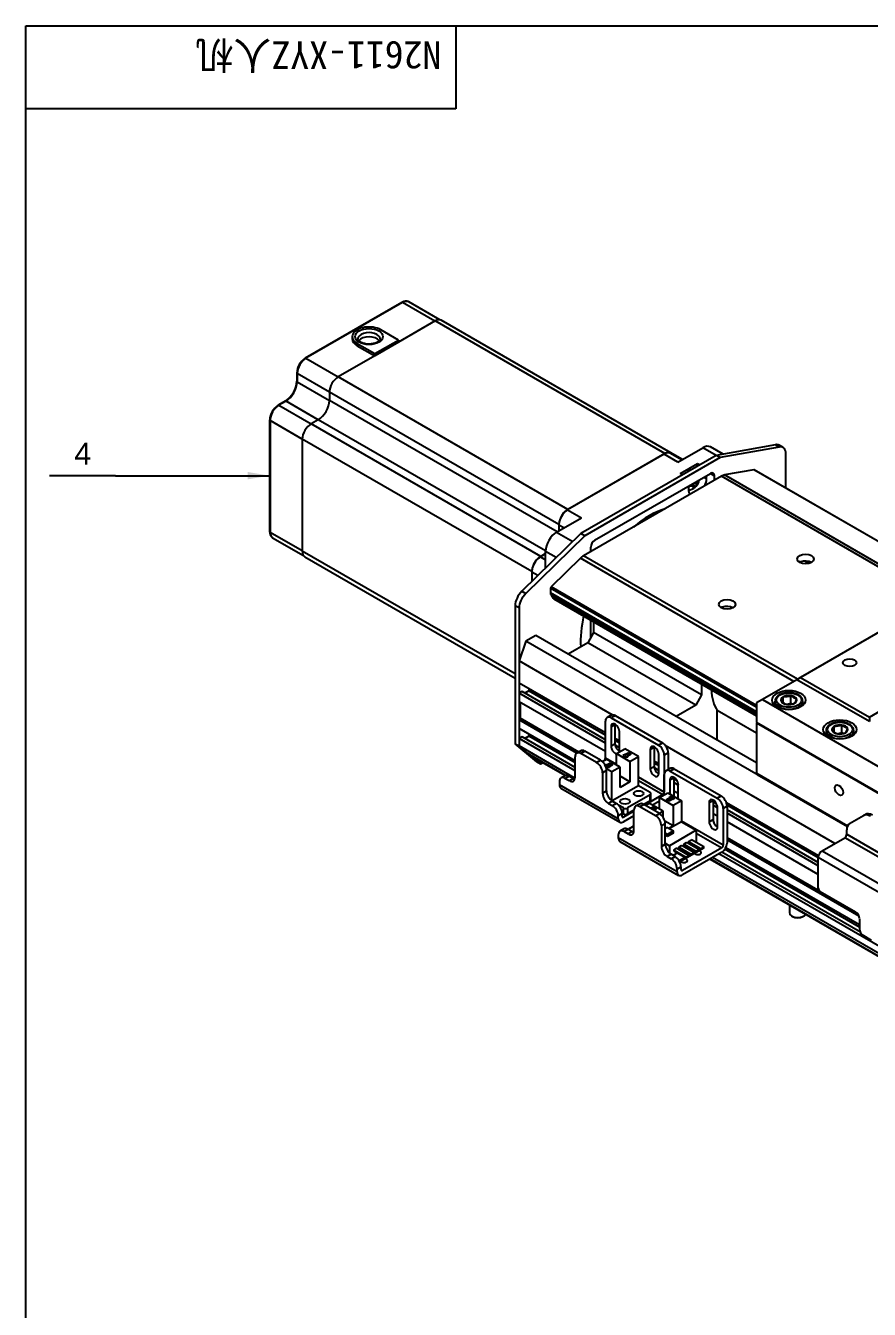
# Model space of a CAD drawing. Header units: millimetres. Extents: x 25 to 415, y 5 to 292.
# Drawn here: x 25 to 146.6, y 106.9 to 292 of the extents above; entities that cross this region are included whole.
import ezdxf
from ezdxf.enums import TextEntityAlignment as Align

# ---------------------------------------------------------------- set-up
doc = ezdxf.new("R2010")
doc.units = ezdxf.units.MM
for name, color, linetype in [('2212-内六角圆柱头螺钉-GB', 7, 'Continuous'), ('2213-步进电机LS86A12', 7, 'Continuous'), ('2221-丝杆安装板', 7, 'Continuous'), ('674', 7, 'Continuous'), ('Default', 7, 'Continuous'), ('DG100_DG135_G100', 7, 'Continuous'), ('DG100_DG135光电开关安', 7, 'Continuous'), ('G135上盖250', 7, 'Continuous'), ('G135后盖', 7, 'Continuous'), ('G135固定座', 7, 'Continuous'), ('G135底座250', 7, 'Continuous'), ('G135移动座', 7, 'Continuous'), ('图框', 7, 'Continuous')]:
    doc.layers.add(name, color=color, linetype=linetype)
doc.styles.add('SEACAD_Arial', font='arial.ttf')

msp = doc.modelspace()

# ---------------------------------------------------------------- hatches: boundary and pattern name
at = {"layer": 'Default', "linetype": 'Continuous'}
msp.add_hatch(color=7, dxfattribs=at).paths.add_polyline_path([(57, 226.59), (60.17, 227.12), (57, 227.65)])

# ---------------------------------------------------------------- linework, layer by layer
at = {"layer": '2212-内六角圆柱头螺钉-GB', "color": 7, "linetype": 'Continuous'}
for p, q in [((133.02, 194.61), (133.02, 194.01)), ((134.21, 194.4), (134.21, 195.24)), ((135.32, 194.35), (135.32, 195.42)), ((137.02, 194.01), (137.02, 194.61)), ((141.56, 190.16), (141.56, 191)), ((142.67, 190.1), (142.67, 191.17)), ((140.38, 190.36), (140.38, 189.76)), ((144.38, 189.76), (144.38, 190.36)), ((135.09, 165.25), (135.09, 164.12)), ((135.45, 163.63), (135.56, 163.57)), ((137.03, 163.57), (137.14, 163.63))]:
    msp.add_line(p, q, dxfattribs=at)
for centre, radius, start, end in [((133.75, 194.65), 0.717, 154.1387, 177.057), ((130.09, 196.76), 4.39, 330.4666, 339.7412), ((136.2, 197.63), 3.8, 232.875, 247.125), ((134.04, 200.02), 4.78, 272.0094, 285.5786), ((134.43, 196.41), 2.25, 274.7459, 293.3395), ((137.61, 198.45), 3.8, 232.875, 247.125), ((136.61, 195.64), 1.83, 225.0669, 231.5968), ((132.01, 196.47), 4.4, 330.4777, 339.7301), ((134.56, 198.9), 4.78, 272.0094, 285.5786), ((141.1, 190.4), 0.717, 154.1387, 177.057), ((137.44, 192.52), 4.39, 330.4666, 339.7412), ((141.39, 195.77), 4.78, 272.0094, 285.5786), ((144.97, 194.2), 3.8, 232.875, 247.125), ((139.36, 192.22), 4.4, 330.4777, 339.7301), ((143.55, 193.38), 3.8, 232.875, 247.125), ((141.78, 192.16), 2.25, 274.7459, 293.3395), ((141.91, 194.66), 4.78, 272.0094, 285.5786), ((143.97, 191.4), 1.83, 225.0669, 231.5968)]:
    msp.add_arc(centre, radius, start, end, dxfattribs=at)
for centre, major_axis, start_param, end_param in [((135.02, 194.61), (2, 0), 3.085543, 3.141593), ((135.02, 194.61), (2, 0), 3.141593, 6.283185), ((135.02, 194.77), (1.15, 0), 2.356194, 3.403392), ((135.02, 194.77), (-1.15, 0), 0.261799, 1.308997), ((135.02, 194.77), (1.15, 0), 1.308997, 2.356194), ((135.02, 194.77), (1.15, 0), 0.261799, 1.308997), ((135.02, 194.77), (-1.15, 0), 2.356194, 3.403392), ((135.02, 194.61), (2, 0), 0, 0.043116), ((135.02, 194.77), (-1.15, 0), 1.308997, 2.356194), ((142.38, 190.53), (1.15, 0), 2.356194, 3.403392), ((142.38, 190.53), (1.15, 0), 1.308997, 2.356194), ((142.38, 190.53), (1.15, 0), 0.261799, 1.308997), ((142.38, 190.53), (-1.15, 0), 2.356194, 3.403392), ((142.38, 190.36), (2, 0), 3.085543, 3.141593), ((142.38, 190.36), (2, 0), 3.141593, 6.283185), ((142.38, 190.53), (-1.15, 0), 0.261799, 1.308997), ((142.38, 190.53), (-1.15, 0), 1.308997, 2.356194), ((142.38, 190.36), (2, 0), 0, 0.043116), ((136.29, 164.12), (-1.2, 0), 0, 2.817206), ((136.29, 163.99), (1.04, 0), 3.926991, 5.497787)]:
    msp.add_ellipse(centre, major_axis=major_axis, ratio=0.57735, start_param=start_param, end_param=end_param, dxfattribs=at)
for centre in [(135.02, 194.77), (142.38, 190.53)]:
    msp.add_ellipse(centre, major_axis=(-1.8, 0), ratio=0.57735, dxfattribs=at)
for points in [[(137.01, 194.67), (137.01, 194.71), (137, 194.82), (136.93, 194.99), (136.81, 195.18), (136.65, 195.35), (136.43, 195.5), (136.18, 195.63), (135.9, 195.73), (135.59, 195.8), (135.27, 195.84), (134.94, 195.85), (134.61, 195.83), (134.3, 195.77), (134, 195.68), (133.73, 195.57), (133.49, 195.42), (133.29, 195.25), (133.17, 195.09), (133.12, 195), (133.1, 194.96)], [(144.37, 190.42), (144.36, 190.47), (144.36, 190.57), (144.29, 190.75), (144.17, 190.93), (144, 191.1), (143.79, 191.26), (143.53, 191.38), (143.25, 191.49), (142.94, 191.56), (142.62, 191.6), (142.29, 191.61), (141.96, 191.58), (141.65, 191.53), (141.35, 191.44), (141.08, 191.32), (140.84, 191.18), (140.65, 191.01), (140.52, 190.84), (140.47, 190.75), (140.46, 190.72)]]:
    msp.add_open_spline(points, degree=3, knots=[0, 0, 0, 0, 0.032832, 0.087314, 0.142576, 0.199527, 0.258065, 0.317473, 0.377051, 0.4365, 0.495806, 0.555036, 0.614282, 0.673622, 0.733155, 0.792983, 0.85317, 0.913631, 0.973729, 1, 1, 1, 1], dxfattribs=at)
at = {"layer": '2213-步进电机LS86A12', "color": 7, "linetype": 'Continuous'}
for p, q in [((79.23, 252.09), (65.31, 244.06)), ((79.33, 252.08), (65.41, 244.05)), ((83.98, 249.4), (79.33, 252.08)), ((84.69, 249.59), (80.23, 252.17)), ((78.74, 246.68), (76.19, 248.15)), ((84.03, 249.43), (78.74, 246.37)), ((117.12, 230.32), (84.03, 249.43)), ((118.02, 230.41), (84.92, 249.52)), ((72.09, 247.17), (72.09, 246.84)), ((72.8, 246.19), (72.8, 245.86)), ((72.8, 246.19), (75.34, 244.72)), ((75.34, 244.72), (78.74, 246.68)), ((78.74, 246.37), (75.34, 244.41)), ((78.74, 246.68), (78.74, 246.37)), ((75.34, 244.41), (70.05, 241.36)), ((72.8, 245.86), (75.32, 244.4)), ((75.34, 244.72), (75.34, 244.41)), ((65.41, 244.05), (70.06, 241.37)), ((64.08, 241.92), (64.08, 240.74)), ((68.78, 239.16), (64.14, 241.84)), ((64.14, 241.84), (64.14, 240.66)), ((64.14, 240.66), (68.78, 237.98)), ((103.15, 222.25), (70.05, 241.36)), ((68.78, 239.16), (68.78, 237.98)), ((101.86, 220.06), (68.78, 239.16)), ((62.43, 237.88), (61.4, 237.28)), ((62.53, 237.87), (61.5, 237.27)), ((61.5, 237.27), (66.15, 234.59)), ((67.17, 235.19), (62.53, 237.87)), ((101.61, 219.03), (68.78, 237.98)), ((60.17, 235.15), (60.17, 219.08)), ((64.88, 232.39), (60.23, 235.07)), ((60.23, 235.07), (60.23, 219)), ((67.17, 235.19), (66.15, 234.6)), ((99.93, 216.28), (67.17, 235.19)), ((99.24, 215.49), (66.15, 234.6)), ((64.88, 232.4), (64.88, 216.26)), ((97.95, 213.3), (64.88, 232.4)), ((117.05, 230.23), (103.13, 222.19)), ((117.12, 230.32), (103.15, 222.25)), ((119.03, 229.09), (117.05, 230.23)), ((119.56, 229.39), (117.95, 230.32)), ((119.67, 229.46), (118.02, 230.41)), ((119.03, 229.09), (122.6, 231.15)), ((124.53, 230.03), (122.6, 231.15)), ((125.54, 230.22), (123.74, 231.26)), ((119.35, 227.42), (121.87, 228.88)), ((121.87, 228.49), (121.87, 228.88)), ((121.87, 228.88), (122.21, 228.69)), ((119.67, 227.22), (119.35, 227.42)), ((121.29, 225.73), (121.03, 225.88)), ((121.35, 225.73), (121.06, 225.9)), ((121.12, 225.94), (121.23, 225.81)), ((121.74, 225.9), (121.39, 226.1)), ((121.56, 226.19), (121.82, 226.04)), ((122.04, 226.47), (122.09, 226.46)), ((122.77, 226.89), (123.14, 226.69)), ((123.14, 226.69), (123.14, 227.1)), ((120.54, 225.6), (120.54, 225.18)), ((121.36, 225.64), (121.51, 225.46)), ((103.13, 222.19), (105.11, 221.05)), ((101.54, 218.99), (105.11, 221.05)), ((60.23, 219), (64.88, 216.32)), ((101.54, 218.99), (103.88, 217.64)), ((102.57, 219.58), (101.86, 219.99)), ((101.86, 219.99), (101.86, 219.17)), ((60.6, 218.18), (65.07, 215.6)), ((95.57, 198.54), (64.88, 216.26)), ((65.25, 215.44), (95.57, 197.94)), ((99.93, 215.83), (99.22, 215.42)), ((99.22, 215.42), (99.93, 215.01)), ((99.93, 215.89), (99.24, 215.49)), ((101.48, 215.3), (99.93, 216.2)), ((99.93, 213.79), (99.93, 216.2)), ((98.82, 212.71), (97.95, 213.22)), ((97.95, 213.22), (97.95, 211.86))]:
    msp.add_line(p, q, dxfattribs=at)
for centre, radius, start, end in [((66.77, 241.79), 2.69, 122.7871, 177.2129), ((60.42, 240.95), 3.67, 303.2414, 356.7586), ((62.86, 235.02), 2.69, 122.7871, 177.2129), ((120.32, 226.81), 1.8, 285.5596, 350.1291), ((122.05, 225.82), 0.32, 134.6206, 165.3794)]:
    msp.add_arc(centre, radius, start, end, dxfattribs=at)
for centre, major_axis, ratio, start_param, end_param in [((79.33, 251.92), (0.1, -0.173), 0.57735, 2.356194, 3.141593), ((79.33, 250.61), (-0.9, -1.56), 0.57735, 3.141593, 3.926991), ((74.49, 247.17), (2.4, 0), 0.57735, 0.785398, 3.926991), ((84.03, 247.96), (-0.9, -1.56), 0.57735, 3.141593, 3.926991), ((74.49, 246.84), (2.4, 0), 0.57735, 3.141593, 3.926991), ((74.49, 246.84), (-1.6, 0), 0.57735, 3.134273, 6.280833), ((74.49, 246.21), (-1.6, 0), 0.57735, 3.536745, 5.880424), ((65.41, 242.58), (0.9, 1.56), 0.57735, 0.785398, 2.356194), ((65.41, 243.88), (0.1, -0.173), 0.57735, 2.356194, 3.141409), ((62.53, 239.73), (1.14, 1.97), 0.57735, 3.926991, 5.497787), ((64.28, 241.92), (0.2, 0), 0.57735, 3.141782, 3.926991), ((64.28, 240.74), (0.2, 0), 0.57735, 3.141175, 3.926991), ((70.05, 239.89), (0.9, 1.56), 0.57735, 0.785398, 2.356194), ((61.5, 235.8), (0.9, 1.56), 0.57735, 0.785398, 2.356194), ((61.5, 237.11), (0.1, -0.173), 0.57735, 2.356194, 3.141409), ((62.53, 237.7), (0.1, -0.173), 0.57735, 2.356194, 3.144156), ((67.17, 237.05), (1.14, 1.97), 0.57735, 3.926991, 5.497787), ((60.37, 235.15), (0.2, 0), 0.57735, 3.141782, 3.926991), ((66.15, 233.13), (0.9, 1.56), 0.57735, 0.785398, 2.356194), ((122.6, 229.29), (-1.14, -1.97), 0.57735, 3.141593, 3.926991), ((117.05, 228.76), (-0.9, -1.56), 0.57735, 3.141593, 3.926991), ((117.12, 228.86), (-0.9, -1.56), 0.57735, 2.78331, 3.926991), ((120.61, 226.65), (0.75, 1.3), 0.57735, 0.362941, 1.207855), ((120.51, 226.92), (0.89, -1.54), 0.57735, 0.134665, 0.570397), ((120.32, 226.6), (1.78, 0), 0.57735, 5.712788, 6.148521), ((120.38, 226.94), (1.62, -0.75), 0.788675, 0.204765, 0.233644), ((121.84, 225.94), (0.92, 1.6), 0.57735, 4.863299, 5.497787), ((121.84, 225.94), (0.92, 1.6), 0.57735, 2.356194, 2.990682), ((121.07, 226.38), (-0.73, -1.27), 0.57735, 0.252029, 0.311318), ((120.32, 226.6), (1.78, 0), 0.57735, 4.847054, 5.282786), ((120.11, 226.78), (0.27, -1.76), 0.211325, 0.792768, 0.821646), ((121.07, 226.38), (-0.73, -1.27), 0.57735, 0.311318, 0.532098), ((120.14, 226.7), (0.89, -1.54), 0.57735, 0.134665, 0.570397), ((120.24, 226.7), (1.46, -1.03), 0.788675, 5.786192, 6.07842), ((103.15, 220.79), (0.9, 1.56), 0.57735, 0.785398, 2.085404), ((103.13, 220.72), (-0.9, -1.56), 0.57735, 3.926991, 5.186948), ((114.9, 209.42), (-7.3, -12.64), 0.57735, 3.703263, 4.150719), ((103.13, 220.72), (-0.9, -1.56), 0.57735, 5.186948, 5.497787), ((60.37, 219.08), (0.2, 0), 0.57735, 3.141593, 3.926991), ((61.5, 219.74), (0.9, 1.56), 0.57735, 2.356194, 3.114856), ((101.54, 217.13), (-1.14, -1.97), 0.57735, 3.926991, 5.497787), ((61.5, 219.74), (0.9, 1.56), 0.57735, 3.114856, 3.141593), ((66.15, 217), (0.9, 1.56), 0.57735, 2.356194, 3.141593), ((99.24, 214.02), (0.9, 1.56), 0.57735, 0.785398, 2.036754), ((99.22, 213.95), (-0.9, -1.56), 0.57735, 3.926991, 5.134199), ((99.22, 213.95), (-0.9, -1.56), 0.57735, 5.134199, 5.497787), ((115.32, 209.17), (-7.3, -12.64), 0.57735, 5.205191, 5.563854)]:
    msp.add_ellipse(centre, major_axis=major_axis, ratio=ratio, start_param=start_param, end_param=end_param, dxfattribs=at)
msp.add_ellipse((74.49, 247.17), major_axis=(2, 0), ratio=0.57735, dxfattribs=at)
for points, knots in [([(80.26, 252.15), (80.25, 252.16), (80.19, 252.2), (80.05, 252.25), (79.85, 252.28), (79.63, 252.26), (79.42, 252.19), (79.3, 252.13), (79.23, 252.09)], [0, 0, 0, 0, 0.034199, 0.230882, 0.426144, 0.625205, 0.83129, 1, 1, 1, 1]), ([(76.09, 246.84), (76.09, 246.82), (76.09, 246.78), (76.07, 246.71), (76, 246.6), (75.89, 246.49), (75.72, 246.37), (75.52, 246.27), (75.28, 246.19), (75.01, 246.12), (74.72, 246.09), (74.43, 246.08), (74.14, 246.1), (73.85, 246.15), (73.6, 246.22), (73.37, 246.31), (73.19, 246.42), (73.05, 246.54), (72.95, 246.65), (72.91, 246.75), (72.89, 246.81), (72.89, 246.84), (72.9, 246.84)], [0, 0, 0, 0, 0.02655, 0.083108, 0.134491, 0.189468, 0.242401, 0.295142, 0.348236, 0.401859, 0.455928, 0.51027, 0.564688, 0.618932, 0.672782, 0.726054, 0.778635, 0.830607, 0.882487, 0.935311, 0.992139, 1, 1, 1, 1]), ([(121.37, 225.68), (121.38, 225.71), (121.37, 225.73), (121.34, 225.74), (121.31, 225.74), (121.29, 225.73)], [0, 0, 0, 0, 0.5, 0.5, 1, 1, 1, 1]), ([(60.17, 219.08), (60.17, 219.03), (60.18, 218.9), (60.22, 218.69), (60.3, 218.48), (60.43, 218.3), (60.53, 218.23), (60.58, 218.2)], [0, 0, 0, 0, 0.123921, 0.358, 0.59142, 0.818757, 1, 1, 1, 1])]:
    msp.add_open_spline(points, degree=3, knots=knots, dxfattribs=at)
at = {"layer": '2221-丝杆安装板', "color": 7, "linetype": 'Continuous'}
for p, q in [((164.44, 214.04), (136.72, 198.04)), ((146.62, 192.32), (174.34, 208.33)), ((136.72, 198.04), (136.15, 197.71)), ((136.72, 198.04), (146.62, 192.32)), ((136.15, 197.71), (131.2, 194.85)), ((146.62, 191.67), (136.15, 197.71)), ((131.2, 194.85), (130.35, 194.36)), ((130.35, 194.36), (130.35, 191.59)), ((131.2, 194.85), (170.24, 172.32)), ((130.35, 191.59), (171.08, 168.07)), ((146.62, 192.32), (146.62, 191.67))]:
    msp.add_line(p, q, dxfattribs=at)
for centre, major_axis in [((143.79, 200.16), (0.983, 0)), ((135.02, 194.77), (2.4, 0)), ((142.38, 190.53), (2.4, 0))]:
    msp.add_ellipse(centre, major_axis=major_axis, ratio=0.57735, dxfattribs=at)
at = {"layer": '674', "color": 7, "linetype": 'Continuous'}
for p, q in [((110.15, 187.06), (111.36, 187.76)), ((110.15, 185.42), (110.15, 187.06)), ((110.15, 187.06), (112.11, 185.92)), ((111.23, 186.88), (111.23, 186.98)), ((111.23, 186.98), (111.37, 186.9)), ((111.25, 186.65), (111.23, 186.98)), ((113.33, 186.62), (111.36, 187.76)), ((111.37, 186.9), (111.94, 187.22)), ((112.23, 187.05), (111.66, 186.73)), ((112.23, 186.96), (111.75, 186.68)), ((111.94, 187.22), (112.23, 187.05)), ((112.23, 186.96), (112.23, 187.05)), ((108.13, 185.89), (108.73, 186.24)), ((108.6, 185.36), (108.6, 185.46)), ((108.6, 185.46), (108.74, 185.38)), ((108.61, 185.16), (108.6, 185.46)), ((108.61, 185.18), (108.6, 185.36)), ((109.17, 185.13), (108.63, 185.14)), ((110.7, 185.1), (108.73, 186.24)), ((108.74, 185.38), (109.31, 185.7)), ((109.6, 185.53), (109.03, 185.21)), ((109.03, 185.21), (109.17, 185.13)), ((109.6, 185.44), (109.12, 185.16)), ((109.17, 185.03), (109.17, 185.13)), ((109.31, 185.7), (109.6, 185.53)), ((110.7, 185.1), (109.48, 184.4)), ((109.6, 185.44), (109.6, 185.53)), ((110.7, 182.16), (110.7, 185.1)), ((111.25, 186.56), (111.23, 186.88)), ((111.25, 186.56), (111.25, 186.65)), ((111.81, 186.64), (111.25, 186.65)), ((111.81, 186.55), (111.25, 186.56)), ((111.66, 186.73), (111.81, 186.64)), ((111.81, 186.55), (111.81, 186.64)), ((112.11, 185.92), (113.33, 186.62)), ((112.11, 185.92), (112.11, 182.98)), ((113.33, 182.41), (113.33, 186.62)), ((109.17, 185.03), (108.66, 185.04)), ((109.48, 184.4), (108.7, 184.85)), ((109.48, 180.27), (109.48, 184.4)), ((112.11, 182.98), (110.7, 183.8)), ((113.33, 182.41), (109.55, 180.23)), ((112.11, 182.98), (110.7, 182.16)), ((115.02, 181.43), (113.33, 182.41)), ((116.35, 180.7), (117.57, 181.4)), ((117.57, 181.4), (119.54, 180.26)), ((111.18, 179.21), (110.46, 179.62)), ((115.02, 181.1), (111.74, 179.21)), ((115.02, 180.25), (114.1, 179.72)), ((114.94, 179.88), (114.38, 179.56)), ((116.91, 178.74), (114.94, 179.88)), ((115.02, 180.25), (115.02, 181.1)), ((115.14, 180.42), (115.14, 181.27)), ((116.35, 179.06), (116.35, 180.7)), ((116.35, 180.7), (118.32, 179.56)), ((117.45, 180.46), (118.02, 180.79)), ((117.45, 180.36), (117.45, 180.46)), ((117.74, 180.29), (117.45, 180.46)), ((117.74, 180.19), (117.45, 180.36)), ((118.31, 180.62), (117.74, 180.29)), ((118.31, 180.52), (117.74, 180.19)), ((117.74, 180.19), (117.74, 180.29)), ((117.88, 180.77), (117.88, 180.87)), ((117.88, 180.87), (118.43, 180.86)), ((118.02, 180.79), (117.88, 180.87)), ((117.93, 180.74), (117.88, 180.77)), ((118.31, 180.52), (118.31, 180.62)), ((118.45, 180.54), (118.31, 180.62)), ((118.45, 180.44), (118.31, 180.52)), ((119.54, 180.26), (118.32, 179.56)), ((118.32, 179.56), (118.32, 176.62)), ((118.43, 180.86), (118.45, 180.54)), ((118.45, 180.44), (118.45, 180.54)), ((119.54, 180.26), (119.54, 177.23)), ((111.18, 178.36), (110.99, 178.47)), ((111.18, 178.36), (111.18, 179.21)), ((111.74, 179.21), (111.74, 178.36)), ((112.68, 178.9), (111.74, 178.36)), ((115.13, 179.12), (115.39, 179.27)), ((115.25, 179.25), (115.25, 179.35)), ((115.25, 179.35), (115.8, 179.34)), ((115.39, 179.27), (115.25, 179.35)), ((115.3, 179.22), (115.25, 179.25)), ((115.68, 179.1), (115.43, 178.95)), ((115.68, 179), (115.51, 178.9)), ((115.68, 179), (115.68, 179.1)), ((115.82, 179.02), (115.68, 179.1)), ((115.82, 178.92), (115.68, 179)), ((115.8, 179.34), (115.82, 179.02)), ((115.82, 178.92), (115.82, 179.02)), ((116.91, 178.74), (116.35, 178.42)), ((116.91, 177.87), (116.91, 178.74)), ((111.91, 176.11), (111.91, 176.08)), ((112.03, 176.27), (112.68, 176.65)), ((118.32, 176.62), (117.16, 177.29)), ((117.52, 176.39), (117.21, 176.21)), ((117.52, 176.39), (118.37, 175.9)), ((118.37, 175.9), (117.52, 175.41)), ((118.32, 176.62), (117.72, 176.27)), ((119.54, 177.23), (117.8, 176.23)), ((121.67, 175.99), (117.82, 173.77)), ((118.37, 175.57), (118.37, 175.9)), ((119.54, 177.23), (121.67, 175.99)), ((121.67, 175.99), (121.67, 174.29)), ((117.52, 175.41), (117.21, 175.59)), ((117.52, 175.08), (117.21, 175.26)), ((117.21, 174.13), (117.82, 173.77)), ((118.37, 175.57), (117.52, 175.08)), ((117.52, 175.08), (117.52, 175.41)), ((119.86, 173.98), (120.28, 174.23)), ((119.86, 173.98), (119.86, 173.88)), ((119.86, 173.98), (121.61, 172.97)), ((122.03, 173.21), (120.28, 174.23)), ((120.57, 174.4), (121, 174.64)), ((120.57, 174.4), (120.57, 174.3)), ((120.57, 174.4), (122.33, 173.38)), ((120.57, 174.3), (122.33, 173.28)), ((121.13, 173.98), (120.92, 173.86)), ((122.75, 173.63), (121, 174.64)), ((121.67, 174.29), (121.63, 174.27)), ((121.67, 174.29), (122.75, 173.67)), ((117.82, 173.77), (117.82, 172.71)), ((118.97, 172.73), (118.34, 172.37)), ((118.42, 173.15), (118.84, 173.4)), ((118.42, 173.15), (118.42, 173.05)), ((118.42, 173.15), (120.17, 172.14)), ((118.42, 173.05), (120.17, 172.04)), ((120.6, 172.38), (118.84, 173.4)), ((119.14, 173.57), (119.56, 173.81)), ((119.14, 173.57), (119.14, 173.47)), ((119.14, 173.57), (120.89, 172.55)), ((119.14, 173.47), (120.89, 172.46)), ((122.75, 173.44), (119.29, 171.45)), ((119.69, 173.15), (119.48, 173.03)), ((121.31, 172.8), (119.56, 173.81)), ((119.86, 173.88), (121.61, 172.87)), ((120.17, 172.14), (120.6, 172.38)), ((120.17, 172.04), (120.6, 172.29)), ((120.17, 172.14), (120.17, 172.04)), ((120.41, 173.56), (120.2, 173.44)), ((120.55, 172.41), (120.76, 172.53)), ((120.6, 172.29), (120.6, 172.38)), ((120.89, 172.55), (121.31, 172.8)), ((120.89, 172.46), (121.31, 172.7)), ((120.89, 172.55), (120.89, 172.46)), ((121.27, 172.82), (121.48, 172.94)), ((121.31, 172.7), (121.31, 172.8)), ((121.61, 172.97), (122.03, 173.21)), ((121.61, 172.87), (122.03, 173.11)), ((121.61, 172.97), (121.61, 172.87)), ((121.99, 173.24), (122.2, 173.36)), ((122.03, 173.11), (122.03, 173.21)), ((122.33, 173.38), (122.75, 173.63)), ((122.33, 173.28), (122.75, 173.53)), ((122.33, 173.38), (122.33, 173.28)), ((122.71, 173.65), (122.75, 173.67)), ((122.75, 173.63), (122.75, 173.67)), ((122.75, 173.53), (122.75, 173.63)), ((122.75, 173.44), (122.75, 173.53)), ((119.2, 171.62), (120.05, 172.11))]:
    msp.add_line(p, q, dxfattribs=at)
for centre in [(113.38, 181.3), (111.4, 180.16)]:
    msp.add_ellipse(centre, major_axis=(0.7, 0), ratio=0.57735, dxfattribs=at)
for centre, major_axis, start_param, end_param in [((114.74, 181.27), (-0.4, 0), 2.356194, 3.926991), ((114.74, 180.42), (-0.4, 0), 2.356194, 3.141593), ((111.46, 179.37), (-0.4, 0), 0.785398, 2.356194), ((111.46, 178.52), (-0.4, 0), 0.785398, 2.356194), ((112.31, 176.11), (0.4, 0), 2.356194, 3.240066)]:
    msp.add_ellipse(centre, major_axis=major_axis, ratio=0.57735, start_param=start_param, end_param=end_param, dxfattribs=at)
at = {"layer": 'Default', "color": 7, "linetype": 'Continuous'}
for points in [[(37.95, 227.12), (28.42, 227.12)], [(37.95, 227.12), (60.17, 227.12)]]:
    msp.add_lwpolyline(points, dxfattribs=at)
at = {"layer": 'DG100_DG135_G100', "color": 7, "linetype": 'Continuous'}
for p, q in [((143.78, 176.97), (145.78, 178.12)), ((145.78, 178.12), (146.06, 178.28)), ((143.37, 175.42), (143.37, 176.05)), ((139.83, 173.05), (143.08, 174.93)), ((157.22, 166.77), (143.08, 174.93)), ((143.37, 175.42), (157.51, 167.26)), ((139.83, 173.05), (153.97, 164.89)), ((153.41, 163.91), (139.26, 172.07)), ((139.26, 167.66), (139.26, 172.07)), ((139.55, 167.17), (144.64, 164.23)), ((145.2, 163.25), (145.2, 161.79)), ((145.77, 160.81), (146.9, 160.15))]:
    msp.add_line(p, q, dxfattribs=at)
for centre, major_axis, start_param, end_param in [((146.78, 176.39), (1, -1.73), 2.356194, 3.141593), ((147.06, 176.55), (-1, 1.73), 5.497787, 6.283185), ((144.78, 175.23), (-1, 1.73), 0, 0.785398), ((143.08, 175.26), (-0.2, -0.346), 0.785398, 2.356194), ((139.83, 172.4), (-0.4, -0.693), 3.926991, 5.497787), ((139.55, 167.5), (-0.2, 0.346), 0.785398, 2.356194), ((144.64, 163.58), (-0.4, 0.693), 3.926991, 5.497787), ((145.77, 161.46), (-0.4, 0.693), 0.785398, 2.356194)]:
    msp.add_ellipse(centre, major_axis=major_axis, ratio=0.57735, start_param=start_param, end_param=end_param, dxfattribs=at)
at = {"layer": 'DG100_DG135光电开关安', "color": 7, "linetype": 'Continuous'}
for p, q in [((109.39, 192.59), (108.82, 192.27)), ((109.99, 192.53), (109.42, 192.21)), ((109.99, 192.53), (116.78, 188.62)), ((108.58, 186.41), (108.58, 191.72)), ((109.38, 190.93), (109.95, 191.25)), ((109.38, 190.93), (109.38, 188.15)), ((109.42, 192.21), (116.21, 188.29)), ((109.95, 191.25), (109.95, 188.48)), ((110.6, 187.45), (110.6, 190.22)), ((105.01, 187.45), (104.45, 187.13)), ((105.61, 187.39), (105.05, 187.07)), ((107.31, 185.76), (105.05, 187.07)), ((107.88, 186.09), (105.61, 187.39)), ((109.38, 188.15), (109.95, 188.48)), ((115.04, 187.66), (115.6, 187.99)), ((115.04, 187.66), (115.04, 184.88)), ((115.6, 187.99), (115.6, 185.21)), ((116.21, 188.29), (116.78, 188.62)), ((116.26, 184.18), (116.26, 186.96)), ((117.63, 187.15), (117.06, 186.82)), ((117.63, 187.15), (117.63, 184.78)), ((104.2, 183.64), (104.2, 186.58)), ((107.31, 185.76), (107.88, 186.09)), ((108.12, 185.9), (108.37, 186.05)), ((108.37, 186.05), (108.38, 186.04)), ((110.15, 185.5), (108.58, 186.41)), ((115.04, 184.88), (115.6, 185.21)), ((117.06, 186.82), (117.06, 181.51)), ((102.75, 183.86), (102.19, 183.54)), ((103.35, 183.8), (102.79, 183.48)), ((102.79, 183.48), (103.35, 183.15)), ((103.92, 183.48), (103.35, 183.8)), ((103.35, 183.15), (103.92, 183.48)), ((103.92, 183.48), (104.2, 183.64)), ((108.72, 184.62), (108.16, 184.29)), ((108.16, 184.29), (108.16, 181.35)), ((108.72, 181.68), (108.72, 184.62)), ((117.06, 181.51), (113.33, 183.66)), ((117.06, 181.1), (117.06, 184.04)), ((117.88, 184.92), (117.31, 184.59)), ((117.87, 183.25), (118.43, 183.58)), ((117.87, 183.25), (117.87, 181.23)), ((118.48, 184.86), (117.91, 184.53)), ((117.91, 184.53), (124.7, 180.61)), ((118.43, 183.58), (118.43, 180.9)), ((118.48, 184.86), (125.26, 180.94)), ((101.94, 182.99), (101.94, 182.57)), ((110.42, 177.67), (101.94, 182.57)), ((102.16, 182.07), (110.65, 177.17)), ((108.16, 181.35), (108.72, 181.68)), ((113.33, 183.18), (116.85, 181.15)), ((119.08, 180.52), (119.08, 182.55)), ((109.57, 180.21), (109.01, 179.88)), ((109.01, 179.88), (109.57, 179.56)), ((110.14, 179.88), (109.57, 180.21)), ((109.57, 179.56), (110.14, 179.88)), ((113.5, 179.78), (112.93, 179.45)), ((114.1, 179.72), (113.53, 179.39)), ((116.36, 178.41), (114.1, 179.72)), ((116.85, 181.15), (114.24, 179.64)), ((116.35, 180.21), (115.36, 179.63)), ((123.52, 179.98), (124.09, 180.31)), ((123.52, 179.98), (123.52, 177.21)), ((124.09, 180.31), (124.09, 177.54)), ((124.7, 180.61), (125.26, 180.94)), ((110.99, 178.41), (110.42, 178.09)), ((110.42, 177.67), (110.42, 178.09)), ((110.99, 178), (110.99, 178.41)), ((111.2, 177.88), (110.99, 178)), ((112.68, 178.74), (111.2, 177.88)), ((112.68, 178.09), (111.2, 177.23)), ((112.68, 175.96), (112.68, 178.9)), ((115.8, 178.09), (113.53, 179.39)), ((115.8, 178.09), (116.36, 178.41)), ((124.74, 176.51), (124.74, 179.28)), ((126.11, 179.47), (125.55, 179.14)), ((125.55, 179.14), (125.55, 173.83)), ((126.11, 179.47), (126.11, 174.16)), ((111.24, 176.19), (110.67, 175.86)), ((111.84, 176.13), (111.27, 175.8)), ((112.4, 175.8), (111.84, 176.13)), ((117.21, 176.94), (116.64, 176.62)), ((116.64, 176.62), (116.64, 173.68)), ((117.21, 174), (117.21, 176.94)), ((125.55, 173.83), (119.54, 177.3)), ((123.52, 177.21), (124.09, 177.54)), ((110.42, 175.31), (110.42, 174.9)), ((118.91, 170), (110.42, 174.9)), ((110.65, 174.4), (119.13, 169.5)), ((111.27, 175.8), (111.84, 175.47)), ((111.84, 175.47), (112.4, 175.8)), ((116.64, 173.68), (117.21, 174)), ((121.67, 175.59), (125.34, 173.47)), ((118.06, 172.53), (117.49, 172.21)), ((117.49, 172.21), (118.06, 171.88)), ((118.62, 172.21), (118.06, 172.53)), ((118.06, 171.88), (118.62, 172.21)), ((125.34, 173.47), (119.68, 170.21)), ((125.34, 172.82), (119.68, 169.55)), ((119.47, 170.74), (118.91, 170.41)), ((118.91, 170), (118.91, 170.41)), ((119.47, 170.33), (119.47, 170.74)), ((119.68, 170.21), (119.47, 170.33))]:
    msp.add_line(p, q, dxfattribs=at)
for centre, major_axis, start_param, end_param in [((109.99, 191.55), (0.6, -1.04), 2.356194, 3.141593), ((109.42, 191.23), (0.6, -1.04), 2.356194, 3.926991), ((109.99, 190.57), (0.43, -0.745), 0.785398, 3.926991), ((110.56, 190.9), (0.43, -0.745), 3.859452, 3.926991), ((105.05, 186.09), (0.6, -1.04), 2.356194, 3.926991), ((105.61, 186.42), (0.6, -1.04), 2.356194, 3.141593), ((109.99, 187.8), (-0.43, 0.745), 0.785398, 2.614884), ((110.56, 188.13), (-0.43, 0.745), 0.785398, 2.423733), ((109.99, 187.8), (-0.43, 0.745), 3.717568, 3.926991), ((115.65, 187.31), (0.43, -0.745), 0.785398, 3.926991), ((116.21, 187.64), (0.43, -0.745), 3.859452, 3.926991), ((116.21, 187.31), (0.6, -1.04), 0.785398, 2.356194), ((116.78, 187.64), (-0.6, 1.04), 3.926991, 5.497787), ((107.31, 184.78), (0.6, -1.04), 0.785398, 2.356194), ((107.88, 185.11), (-0.6, 1.04), 3.926991, 5.497787), ((108.37, 186.29), (0.147, 0.255), 3.926991, 5.497787), ((116.21, 184.86), (-0.43, 0.745), 0.785398, 2.423733), ((102.79, 182.5), (0.6, -1.04), 2.356194, 3.926991), ((103.35, 182.82), (0.6, -1.04), 2.356194, 3.141593), ((103.35, 184.13), (-0.6, 1.04), 2.356194, 3.926991), ((103.92, 184.46), (-0.6, 1.04), 2.356194, 2.65071), ((115.65, 184.53), (-0.43, 0.745), 0.785398, 3.926991), ((117.91, 183.55), (0.6, -1.04), 2.356194, 3.926991), ((118.48, 182.9), (0.43, -0.745), 0.785398, 3.926991), ((118.48, 183.88), (0.6, -1.04), 2.356194, 3.141593), ((119.04, 183.23), (0.43, -0.745), 3.859452, 3.926991), ((102.71, 183.02), (0.547, 0.948), 2.356194, 3.141593), ((109.57, 181.19), (-0.6, 1.04), 0.785398, 2.356194), ((116.85, 181.39), (-0.147, -0.255), 0.785398, 2.356194), ((109.01, 180.86), (0.6, -1.04), 3.926991, 5.497787), ((109.57, 178.58), (0.6, -1.04), 0.785398, 2.356194), ((110.14, 178.9), (-0.6, 1.04), 3.926991, 5.497787), ((113.53, 178.41), (0.6, -1.04), 2.356194, 3.926991), ((114.1, 178.74), (0.6, -1.04), 2.356194, 3.141593), ((124.13, 179.63), (0.43, -0.745), 0.785398, 3.926991), ((124.7, 179.96), (0.43, -0.745), 3.859452, 3.926991), ((124.7, 179.63), (0.6, -1.04), 0.785398, 2.356194), ((125.26, 179.96), (-0.6, 1.04), 3.926991, 5.497787), ((111.2, 178.12), (0.547, 0.948), 2.356194, 3.926991), ((111.2, 178.12), (0.147, 0.255), 2.356194, 3.926991), ((115.8, 177.11), (0.6, -1.04), 0.785398, 2.356194), ((116.36, 177.43), (-0.6, 1.04), 3.926991, 5.497787), ((111.27, 174.82), (0.6, -1.04), 2.356194, 3.926991), ((111.84, 175.15), (0.6, -1.04), 2.356194, 3.141593), ((111.84, 176.45), (-0.6, 1.04), 2.356194, 3.926991), ((124.13, 176.86), (-0.43, 0.745), 0.785398, 3.926991), ((124.7, 177.18), (-0.43, 0.745), 0.785398, 2.423733), ((111.2, 175.35), (0.547, 0.948), 2.356194, 3.141593), ((112.4, 176.78), (-0.6, 1.04), 2.356194, 2.65071), ((118.06, 173.51), (-0.6, 1.04), 0.785398, 2.356194), ((125.34, 173.71), (-0.547, -0.948), 0.785398, 2.356194), ((117.49, 173.19), (0.6, -1.04), 3.926991, 5.497787), ((118.62, 171.23), (-0.6, 1.04), 3.926991, 5.497787), ((121.87, 172.78), (-0.5, 0), 0.373881, 4.338508), ((125.34, 173.71), (-0.147, -0.255), 0.785398, 2.356194), ((118.06, 170.9), (0.6, -1.04), 0.785398, 2.356194), ((119.89, 171.63), (-0.5, 0), 0.373881, 4.338508), ((119.68, 170.45), (0.147, 0.255), 2.356194, 3.926991), ((119.68, 170.45), (0.547, 0.948), 2.356194, 3.926991)]:
    msp.add_ellipse(centre, major_axis=major_axis, ratio=0.57735, start_param=start_param, end_param=end_param, dxfattribs=at)
at = {"layer": 'G135上盖250', "color": 7, "linetype": 'Continuous'}
for p, q in [((129.98, 227.98), (125.76, 227.22)), ((159.28, 211.06), (129.98, 227.98)), ((159.3, 211.07), (130.03, 227.97)), ((125.3, 227.04), (105.43, 215.57)), ((156.13, 209.24), (125.3, 227.04)), ((156.51, 209.46), (125.76, 227.22)), ((104.97, 215.22), (100.75, 211.1)), ((135.72, 197.46), (104.97, 215.22)), ((136.26, 197.77), (105.43, 215.57)), ((136.6, 214.7), (136.57, 214.72)), ((136.57, 214.71), (136.63, 214.68)), ((130.35, 194.01), (100.75, 211.1)), ((100.66, 210.9), (100.66, 210.22)), ((130.35, 193.75), (100.66, 210.9)), ((130.35, 193.07), (100.66, 210.22)), ((100.73, 209.93), (101.06, 209.46)), ((130.35, 192.83), (100.73, 209.93)), ((130.35, 192.55), (101.06, 209.46)), ((101.15, 209.38), (130.35, 192.52)), ((125.25, 208.18), (125.31, 208.14)), ((125.29, 208.17), (125.26, 208.19))]:
    msp.add_line(p, q, dxfattribs=at)
for centre, major_axis, start_param, end_param in [((129.93, 227.8), (-0.1, -0.173), 3.141593, 3.595378), ((125.3, 225.41), (1, 1.73), 0.453786, 0.785398), ((105.43, 213.94), (1, 1.73), 0.785398, 1.117011), ((137.43, 214.12), (-1.2, 0), 3.926991, 5.348158), ((100.8, 210.98), (0.1, 0.173), 1.117011, 2.356194), ((101.22, 210.54), (-0.4, -0.693), 5.497787, 6.021386), ((101.55, 210.07), (0.4, 0.693), 2.879793, 3.141593), ((126.11, 207.59), (-1.2, 0), 3.926991, 5.348158)]:
    msp.add_ellipse(centre, major_axis=major_axis, ratio=0.57735, start_param=start_param, end_param=end_param, dxfattribs=at)
for centre in [(137.43, 215.1), (126.11, 208.57)]:
    msp.add_ellipse(centre, major_axis=(-1.2, 0), ratio=0.57735, dxfattribs=at)
for points in [[(136.58, 214.74), (136.56, 214.71), (136.55, 214.67)], [(136.6, 214.7), (136.59, 214.72), (136.58, 214.74)], [(125.26, 208.21), (125.25, 208.17), (125.24, 208.14)], [(125.29, 208.17), (125.28, 208.19), (125.26, 208.21)]]:
    msp.add_open_spline(points, degree=2, dxfattribs=at)
for points in [[(136.71, 214.68), (136.69, 214.67), (136.67, 214.67), (136.63, 214.67), (136.61, 214.68), (136.6, 214.7)], [(125.4, 208.15), (125.38, 208.14), (125.35, 208.13), (125.31, 208.14), (125.3, 208.15), (125.29, 208.17)]]:
    msp.add_open_spline(points, degree=3, knots=[0, 0, 0, 0, 0.5, 0.5, 1, 1, 1, 1], dxfattribs=at)
at = {"layer": 'G135后盖', "color": 7, "linetype": 'Continuous'}
for p, q in [((133.08, 231.58), (124.56, 230.04)), ((133.64, 231.25), (133.08, 231.58)), ((134.18, 231.17), (133.62, 231.5)), ((124.56, 230.04), (105.04, 218.78)), ((125.12, 229.72), (105.61, 218.45)), ((125.12, 229.72), (124.56, 230.04)), ((133.64, 231.25), (125.12, 229.72)), ((134.6, 225.33), (134.6, 230.26)), ((107.02, 217.8), (123.71, 227.43)), ((124.27, 227.1), (123.71, 227.43)), ((123.71, 226.14), (123.71, 226.13)), ((124.27, 227.1), (124.27, 226.45)), ((105.04, 218.78), (96.52, 210.47)), ((105.61, 218.45), (97.08, 210.14)), ((105.61, 218.45), (105.04, 218.78)), ((106.45, 216.16), (106.45, 216.82)), ((96.52, 210.47), (97.08, 210.14)), ((95.57, 208.37), (95.57, 188.48)), ((96.13, 208.05), (95.57, 208.37)), ((96.13, 208.05), (96.13, 188.16)), ((106.45, 203.75), (106.45, 206.32)), ((95.57, 188.48), (96.13, 188.16)), ((98.69, 185.88), (95.57, 188.48)), ((97.74, 186.81), (99.25, 185.55)), ((99.25, 185.55), (98.69, 185.88)), ((99.25, 185.55), (99.59, 185.75))]:
    msp.add_line(p, q, dxfattribs=at)
for centre, major_axis, start_param, end_param in [((132.62, 229.77), (-1, -1.73), 3.141593, 3.595378), ((133.18, 229.44), (-1, -1.73), 2.356194, 3.595378), ((123.71, 226.78), (-0.4, -0.693), 2.356194, 3.926991), ((107.02, 217.14), (-0.4, -0.693), 3.926991, 5.497787), ((96.98, 209.19), (-1, -1.73), 4.258603, 5.497787), ((97.55, 208.86), (1, 1.73), 1.117011, 2.356194)]:
    msp.add_ellipse(centre, major_axis=major_axis, ratio=0.57735, start_param=start_param, end_param=end_param, dxfattribs=at)
at = {"layer": 'G135固定座', "color": 7, "linetype": 'Continuous'}
for p, q in [((137.94, 214.48), (137.36, 214.81)), ((106.88, 206.07), (106.88, 204.49)), ((106.88, 204.49), (106.03, 203.02)), ((122.44, 195.51), (106.88, 204.49)), ((106.03, 203.02), (103.2, 201.39)), ((121.59, 194.04), (106.03, 203.02)), ((122.44, 197.09), (122.44, 195.51)), ((122.44, 195.51), (121.59, 194.04)), ((121.59, 194.04), (118.76, 192.4)), ((130.35, 190), (124.7, 193.26)), ((124.7, 188.97), (124.7, 193.26))]:
    msp.add_line(p, q, dxfattribs=at)
msp.add_ellipse((130.92, 200.73), major_axis=(-5, -8.66), ratio=0.57735, start_param=5.545041, end_param=5.992721, dxfattribs=at)
at = {"layer": 'G135底座250', "color": 7, "linetype": 'Continuous'}
for p, q in [((98.53, 204.08), (97.12, 203.26)), ((130.35, 185.71), (98.53, 204.08)), ((97.12, 203.26), (96.13, 200.41)), ((143.44, 176.52), (97.12, 203.26)), ((109.57, 192.65), (96.13, 200.41)), ((96.13, 200.41), (96.13, 197.22)), ((108.58, 190.04), (96.13, 197.22)), ((97.52, 196.42), (97.52, 196.11)), ((96.56, 196), (96.13, 195.75)), ((108.58, 188.57), (96.13, 195.75)), ((96.13, 195.75), (96.13, 194.53)), ((108.58, 187.34), (96.13, 194.53)), ((96.27, 194.45), (96.27, 192.16)), ((108.58, 189.06), (96.56, 196)), ((97.52, 196.11), (96.94, 195.78)), ((108.58, 189.73), (97.52, 196.11)), ((96.27, 192.16), (96.13, 191.91)), ((104.43, 187.12), (96.13, 191.91)), ((96.13, 191.91), (96.13, 190.69)), ((104.2, 186.03), (96.13, 190.69)), ((104.72, 187.28), (96.27, 192.16)), ((96.56, 189.46), (96.13, 189.22)), ((104.2, 184.56), (96.13, 189.22)), ((96.13, 189.22), (96.13, 188.16)), ((104.2, 185.05), (96.56, 189.46)), ((97.52, 189.58), (96.94, 189.24)), ((97.52, 189.89), (97.52, 189.58)), ((104.2, 185.72), (97.52, 189.58)), ((110.6, 188.87), (109.95, 189.24)), ((110.6, 188.56), (109.95, 188.93)), ((104.08, 183.57), (96.13, 188.16)), ((96.13, 188.16), (97.29, 187.09)), ((102.82, 183.89), (97.29, 187.09)), ((97.36, 187.03), (102.81, 183.89)), ((110.6, 187.89), (109.98, 188.25)), ((110.6, 187.4), (110.56, 187.42)), ((141.67, 174.11), (117.2, 188.24)), ((116.26, 185.6), (115.6, 185.98)), ((116.26, 185.29), (115.6, 185.67)), ((116.26, 184.62), (115.63, 184.98)), ((116.25, 184.13), (116.21, 184.16)), ((117.66, 184.79), (117.63, 184.81)), ((118.95, 183.07), (118.43, 183.37)), ((119.08, 182.5), (118.43, 182.88)), ((119.08, 181.28), (118.43, 181.65)), ((124.61, 179.8), (124.09, 180.1)), ((124.74, 179.23), (124.09, 179.61)), ((139.29, 172.3), (126.02, 179.96)), ((139.26, 172.01), (126.1, 179.61)), ((124.74, 178.01), (124.09, 178.39)), ((139.26, 171.34), (126.11, 178.93)), ((139.26, 170.85), (126.11, 178.44)), ((139.26, 169.62), (126.11, 177.22)), ((139.55, 167.17), (126.11, 174.93)), ((145.13, 163.63), (126.11, 174.6)), ((243.1, 104.37), (124.94, 172.59)), ((145.33, 161.31), (125.36, 172.83)), ((145.2, 162.05), (125.79, 173.25)), ((145.2, 162.36), (125.93, 173.48)), ((123.66, 171.85), (242.79, 103.07)), ((242.79, 103.08), (123.67, 171.86)), ((242.79, 103.48), (124.02, 172.06))]:
    msp.add_line(p, q, dxfattribs=at)
msp.add_ellipse((97.96, 188.07), major_axis=(0.6, 1.04), ratio=0.57735, start_param=3.01189, end_param=3.141718, dxfattribs=at)
at = {"layer": 'G135移动座', "color": 7, "linetype": 'Continuous'}
for p, q in [((130.35, 191.42), (130.43, 191.55)), ((130.35, 191.42), (130.35, 184.24)), ((171.08, 167.91), (130.35, 191.42)), ((130.35, 184.24), (143.49, 176.65)), ((130.44, 184.06), (143.45, 176.55))]:
    msp.add_line(p, q, dxfattribs=at)
msp.add_ellipse((130.64, 184.4), major_axis=(0.2, 0.346), ratio=0.57735, start_param=2.356194, end_param=3.141593, dxfattribs=at)
msp.add_ellipse((142.23, 181.79), major_axis=(0.42, -0.727), ratio=0.57735, dxfattribs=at)
at = {"layer": '图框', "color": 7, "linetype": 'Continuous'}
for p, q in [((25, 5), (25, 292)), ((25, 292), (415, 292)), ((87, 292), (87, 280)), ((87, 280), (25, 280))]:
    msp.add_line(p, q, dxfattribs=at)

# ---------------------------------------------------------------- texts
at = {"layer": 'Default', "color": 7, "linetype": 'Continuous', "style": 'SEACAD_Arial'}
msp.add_text('4', height=3.17, dxfattribs=at).set_placement((32, 231.88), align=Align.TOP_LEFT)
at = {"layer": '图框', "color": 7, "linetype": 'Continuous', "insert": (67.22, 285.74), "char_height": 4, "attachment_point": 2, "rotation": 180}
msp.add_mtext('{\\pxsm0.9;\\f宋体|b0||i0||c0|p34;\\W1.;N2611-XYZ人机\\P}', dxfattribs=at)

doc.saveas('drawing.dxf')
